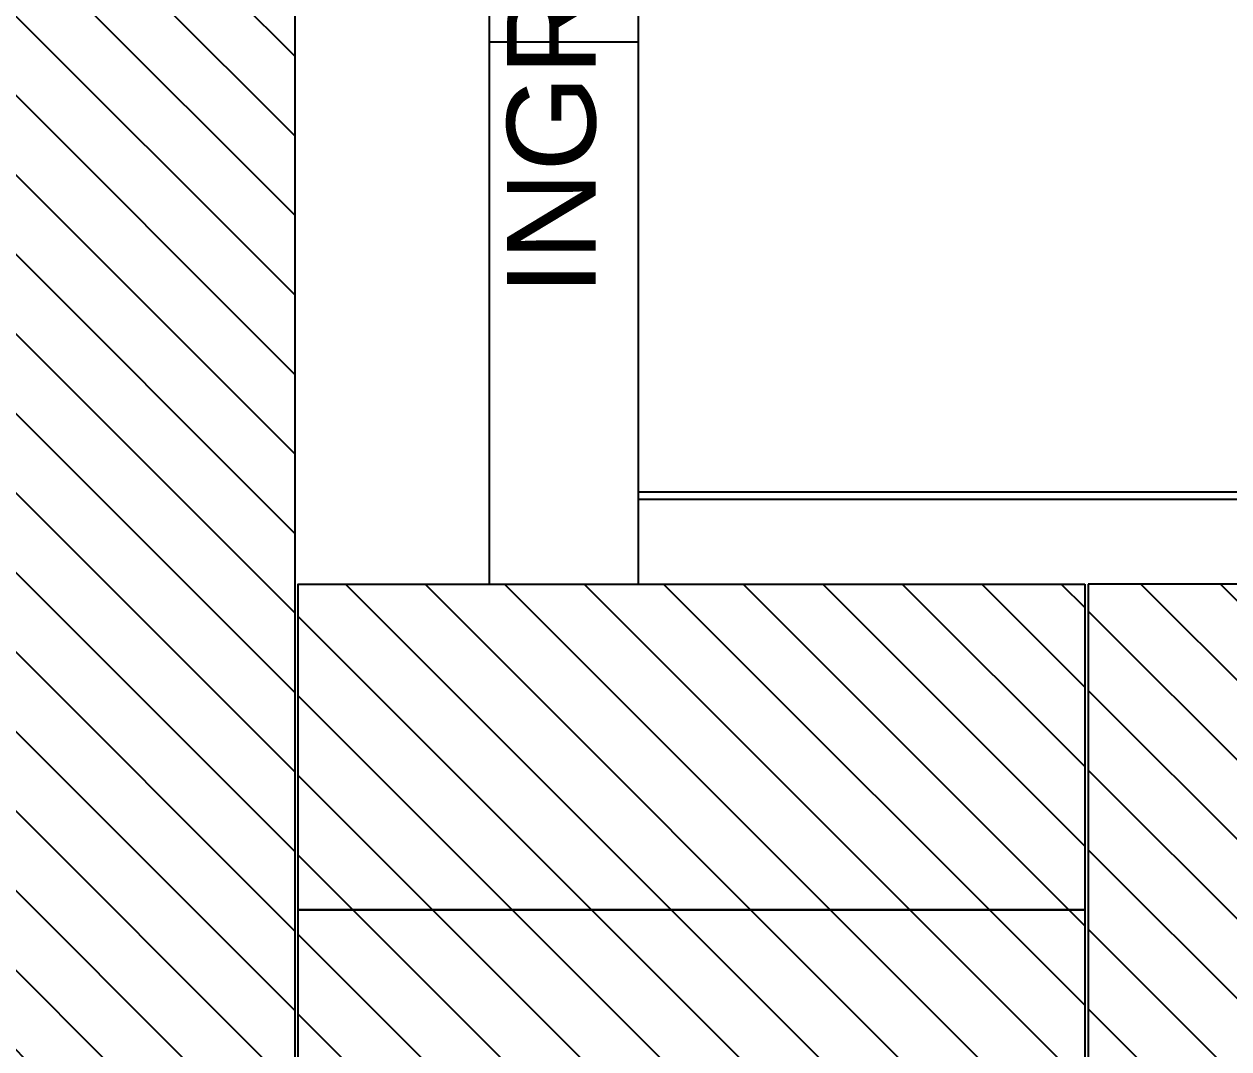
# Model space of a CAD drawing. Extents: x -30 to 1202, y 231 to 898.
# Drawn here: x 69.94 to 86.94, y 356.67 to 371.14 of the extents above; entities that cross this region are included whole.
import ezdxf

# ---------------------------------------------------------------- set-up
doc = ezdxf.new("R2010")
doc.units = 0
doc.header["$LTSCALE"] = 0.04
for name, color, linetype in [('LEYENDAS', 3, 'CONTINUOUS'), ('PISO', 1, 'CONTINUOUS'), ('PISOS', 1, 'CONTINUOUS'), ('PISOS1', 3, 'CONTINUOUS'), ('VISTA', 2, 'CONTINUOUS')]:
    doc.layers.add(name, color=color, linetype=linetype)
doc.styles.add('STYLE2', font='arial.ttf')

msp = doc.modelspace()

# ---------------------------------------------------------------- hatches: boundary and pattern name
at = {"layer": 'PISOS'}
h = msp.add_hatch(dxfattribs=at)
h.set_pattern_fill('ANSI31', color=256, scale=0.25, angle=90, style=0)
h.set_pattern_definition([(135, (233.1594, 233.73205), (-0.561266, -0.561266), [])])
h.paths.add_polyline_path([(62.579, 282.182), (62.579, 271.082), (109.059, 271.082), (109.059, 282.182)])
h.paths.add_polyline_path([(62.579, 293.282), (62.579, 282.182), (109.059, 282.182), (109.059, 293.282)])
h.paths.add_polyline_path([(56.209, 297.682), (54.409, 297.332), (54.409, 293.742), (56.209, 293.392), (62.959, 293.392), (64.759, 293.742), (64.759, 297.332), (62.959, 297.682)])
h.paths.add_polyline_path([(45.509, 317.782), (45.509, 309.432), (46.359, 309.432), (46.359, 304.332), (45.509, 304.332), (45.509, 297.782), (105.959, 297.782), (105.959, 304.332), (105.299, 304.332), (105.299, 309.432), (105.959, 309.432), (105.959, 317.782)])
h.paths.add_polyline_path([(55.559, 326.332), (53.559, 325.532), (53.559, 318.632), (55.559, 317.832), (65.559, 317.832), (67.559, 318.632), (67.559, 325.532), (65.559, 326.332)])
h.paths.add_polyline_path([(47.859, 374.532), (47.859, 370.132), (47.859, 326.382), (73.759, 326.382), (73.759, 374.532)])
h.paths.add_polyline_path([(55.359, 358.482), (55.359, 365.932), (66.259, 365.932), (66.259, 358.482)], flags=16)
h.paths.add_polyline_path([(73.809, 353.232), (73.809, 347.832), (84.909, 347.832), (84.909, 353.232)])
h.paths.add_polyline_path([(73.809, 358.632), (73.809, 353.232), (84.909, 353.232), (84.909, 358.632)])
h.paths.add_polyline_path([(73.809, 363.232), (73.809, 358.632), (84.909, 358.632), (84.909, 363.232)])
h.paths.add_polyline_path([(78.769, 347.832), (78.769, 345.432), (78.969, 345.432), (78.969, 345.323), (81.169, 345.323), (81.169, 345.432), (81.369, 345.432), (81.369, 347.832)])
h.paths.add_polyline_path([(84.959, 363.232), (84.959, 347.832), (105.959, 347.832), (105.959, 363.232)])

# ---------------------------------------------------------------- linework, layer by layer
at = {"layer": 'PISO'}
for p, q in [((78.609, 363.232), (78.609, 385.732)), ((76.509, 363.232), (76.509, 380.532)), ((78.609, 370.882), (76.509, 370.882)), ((78.609, 364.532), (106.484, 364.532)), ((78.609, 364.432), (106.484, 364.432))]:
    msp.add_line(p, q, dxfattribs=at)
at = {"layer": 'PISOS1'}
for points in [[(73.759, 374.532), (73.759, 326.382), (47.859, 326.382), (47.859, 374.532)], [(84.909, 363.232), (84.909, 358.632), (73.809, 358.632), (73.809, 363.232)], [(84.959, 363.232), (84.959, 347.832), (105.959, 347.832), (105.959, 363.232)], [(84.909, 358.632), (84.909, 347.832), (73.809, 347.832), (73.809, 358.632)]]:
    msp.add_lwpolyline(points, close=True, dxfattribs=at)
at = {"layer": 'VISTA'}
msp.add_line((73.759, 365.932), (73.759, 362.432), dxfattribs=at)

# ---------------------------------------------------------------- texts
at = {"layer": 'LEYENDAS', "style": 'STYLE2'}
msp.add_text('INGRESO A ING. CIVIL', height=1.25, rotation=90, dxfattribs=at).set_placement((78.004, 367.309))

doc.saveas('drawing.dxf')
